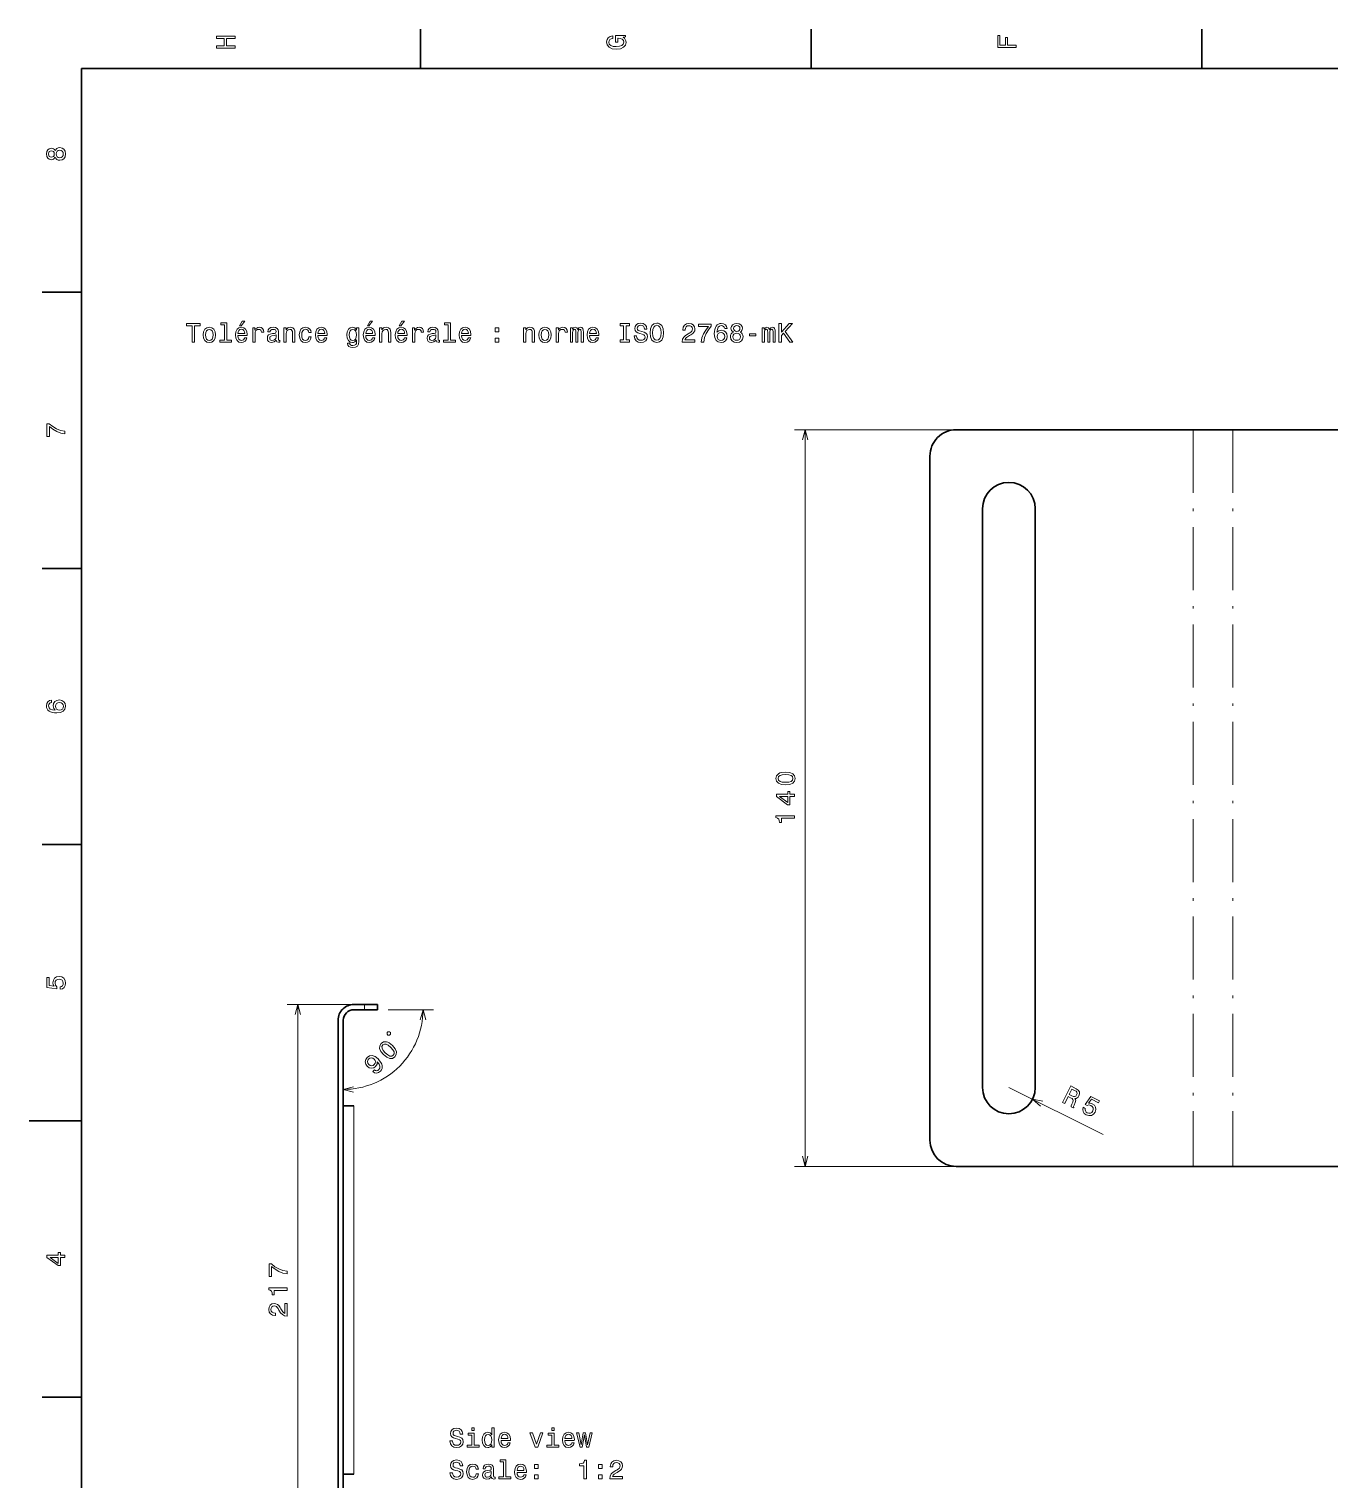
# Model space of a CAD drawing. Extents: x 0 to 594, y 0 to 420.
# Drawn here: x 0 to 247.2, y 141.8 to 417.5 of the extents above; entities that cross this region are included whole.
import ezdxf

# ---------------------------------------------------------------- set-up
doc = ezdxf.new("R2010")
doc.units = 0
doc.linetypes.add('DASHDOT', pattern=[18.5, 12, -3, 0.5, -3])

msp = doc.modelspace()

# ---------------------------------------------------------------- linework, layer by layer
at = {"color": 7, "lineweight": 35, "ltscale": 0.1875}
for p, q in [((74.400002, 410), (74.400002, 417.5)), ((148.600006, 410), (148.600006, 417.5)), ((222.800003, 410), (222.800003, 417.5)), ((10, 367.5), (2.5, 367.5)), ((10, 315), (2.5, 315)), ((10, 262.5), (2.5, 262.5)), ((10, 157.5), (2.5, 157.5))]:
    msp.add_line(p, q, dxfattribs=at)
at = {"color": 7, "lineweight": 35}
for p, q in [((584, 410), (10, 410)), ((10, 410), (10, 10)), ((176.161346, 341.348022), (221.161346, 341.348022)), ((444.702789, 341.348022), (228.702789, 341.348022)), ((171.161346, 206.348007), (171.161346, 336.348022)), ((181.161346, 216.348007), (181.161346, 326.348022)), ((191.161346, 216.348007), (191.161346, 326.348022)), ((58.709198, 229.122177), (58.709198, 126.622177)), ((59.709198, 126.622177), (59.709198, 229.122177)), ((176.161346, 201.348007), (221.161346, 201.348007)), ((444.702789, 201.348007), (228.702789, 201.348007))]:
    msp.add_line(p, q, dxfattribs=at)
at = {"color": 7, "lineweight": 13}
for p, q in [((226.702789, 341.348022), (145.435516, 341.348022)), ((147.435516, 201.348007), (147.435516, 341.348022)), ((51.057899, 123.622177), (51.057899, 232.122177)), ((186.161346, 216.348007), (204.061035, 207.426056)), ((61.709198, 212.872177), (61.709198, 142.872177)), ((226.702789, 201.348007), (145.435516, 201.348007))]:
    msp.add_line(p, q, dxfattribs=at)
at = {"color": 7, "lineweight": 35, "ltscale": 0.188536}
for p, q in [((221.161346, 341.348022), (228.702789, 341.348022)), ((221.161346, 201.348007), (228.702789, 201.348007))]:
    msp.add_line(p, q, dxfattribs=at)
at = {"color": 7, "linetype": 'DASHDOT', "lineweight": 13}
for p, q in [((221.161346, 341.348022), (221.161346, 201.348007)), ((228.702789, 341.348022), (228.702789, 201.348007))]:
    msp.add_line(p, q, dxfattribs=at)
at = {"color": 7, "lineweight": 13, "ltscale": 0.316282}
msp.add_line((61.709198, 232.122177), (49.057899, 232.122177), dxfattribs=at)
at = {"color": 7, "lineweight": 35, "ltscale": 0.05}
for p, q in [((63.709198, 232.122177), (61.709198, 232.122177)), ((61.709198, 231.122177), (63.709198, 231.122177)), ((59.709198, 212.872177), (61.709198, 212.872177)), ((59.709198, 142.872177), (61.709198, 142.872177))]:
    msp.add_line(p, q, dxfattribs=at)
at = {"color": 7, "lineweight": 13, "ltscale": 0.025}
msp.add_line((63.709198, 232.122177), (63.709198, 231.122177), dxfattribs=at)
at = {"color": 7, "lineweight": 35, "ltscale": 0.0625}
for p, q in [((66.209198, 232.122177), (63.709198, 232.122177)), ((66.209198, 231.122177), (63.709198, 231.122177))]:
    msp.add_line(p, q, dxfattribs=at)
at = {"color": 7, "lineweight": 35, "ltscale": 0.025}
msp.add_line((66.209198, 232.122177), (66.209198, 231.122177), dxfattribs=at)
at = {"color": 7, "lineweight": 13, "ltscale": 0.216142}
msp.add_line((68.209198, 231.122177), (76.854866, 231.122177), dxfattribs=at)
at = {"color": 7, "lineweight": 35, "ltscale": 0.25}
msp.add_line((10, 210), (0, 210), dxfattribs=at)
at = {"color": 7, "lineweight": 13}
for points in [[(39.133213, 413.829987), (39.133213, 414.299011), (37.48912, 414.299011), (37.48912, 415.701019), (39.133213, 415.701019), (39.133213, 416.164978), (35.633213, 416.164978), (35.633213, 415.701019), (37.060448, 415.701019), (37.060448, 414.299011), (35.633213, 414.299011), (35.633213, 413.829987)], [(112.864197, 415.922913), (113.333214, 416.008667), (113.333214, 416.260803), (111.442001, 416.260803), (111.442001, 414.984863), (111.870674, 414.984863), (111.870674, 415.771606), (111.90094, 415.771606), (112.364914, 415.71109), (112.707855, 415.549713), (112.924713, 415.302612), (112.995316, 414.994965), (112.904541, 414.652039), (112.632202, 414.384735), (112.183357, 414.213257), (111.568085, 414.15274), (110.957855, 414.208221), (110.509003, 414.3797), (110.236671, 414.652039), (110.140854, 415.020172), (110.191284, 415.272339), (110.332497, 415.479126), (110.569527, 415.630402), (110.887245, 415.716156), (110.887245, 416.215424), (110.403099, 416.08429), (110.039986, 415.837189), (109.818085, 415.489197), (109.737396, 415.050446), (109.863472, 414.475525), (110.231628, 414.041779), (110.8116, 413.764404), (111.583214, 413.668579), (112.359871, 413.764404), (112.939842, 414.041779), (113.307999, 414.450287), (113.429039, 414.964691), (113.388687, 415.252167), (113.287827, 415.509369), (113.111313, 415.731262)], [(187.533203, 413.966156), (187.533203, 414.43515), (185.924408, 414.43515), (185.924408, 415.907776), (185.505829, 415.907776), (185.505829, 414.43515), (184.456833, 414.43515), (184.456833, 416.245697), (184.033203, 416.245697), (184.033203, 413.966156)], [(4.947046, 393.124634), (5.088257, 392.867432), (5.284943, 392.690918), (5.532061, 392.579987), (5.829611, 392.544678), (6.278458, 392.625366), (6.626441, 392.857361), (6.848343, 393.235596), (6.934078, 393.75), (6.848343, 394.259369), (6.626441, 394.637604), (6.278459, 394.869598), (5.829611, 394.955353), (5.532061, 394.914978), (5.284943, 394.809082), (5.088257, 394.627533), (4.947046, 394.375366), (4.826009, 394.577087), (4.659582, 394.718292), (4.457853, 394.804047), (4.210735, 394.83429), (3.852666, 394.753601), (3.565202, 394.541779), (3.378602, 394.198853), (3.307997, 393.75), (3.378602, 393.296112), (3.565202, 392.953186), (3.852666, 392.736328), (4.210735, 392.660675), (4.457853, 392.685883), (4.659582, 392.771606)], [(4.251081, 393.139771), (4.029179, 393.180115), (3.857709, 393.301147), (3.751801, 393.492798), (3.711455, 393.75), (3.751801, 394.002167), (3.857709, 394.193817), (4.029179, 394.31485), (4.251081, 394.360229), (4.478026, 394.31485), (4.654539, 394.193817), (4.770533, 394.002167), (4.805836, 393.75), (4.76549, 393.492798), (4.654539, 393.301147), (4.478026, 393.180115)], [(5.819525, 393.028839), (5.552234, 393.074219), (5.350504, 393.220459), (5.21938, 393.447418), (5.173992, 393.75), (5.21938, 394.047546), (5.350504, 394.274506), (5.552234, 394.420746), (5.819525, 394.471191), (6.106988, 394.420746), (6.323847, 394.274506), (6.465058, 394.047546), (6.510447, 393.75), (6.465058, 393.447418), (6.323847, 393.220459), (6.106988, 393.074219)], [(30.99522, 358.015564), (31.459198, 358.015564), (31.459198, 361.091919), (32.518276, 361.091919), (32.518276, 361.515564), (29.931101, 361.515564), (29.931101, 361.091919), (30.99522, 361.091919)], [(37.137871, 361.263397), (37.137871, 358.388763), (36.225048, 358.388763), (36.225048, 358.015564), (38.489456, 358.015564), (38.489456, 358.388763), (37.581676, 358.388763), (37.581676, 361.636597), (36.441906, 361.636597), (36.441906, 361.263397)], [(39.987297, 361.091919), (40.284847, 361.091919), (40.985855, 361.94928), (40.491619, 361.94928)], [(64.275482, 361.091919), (64.573029, 361.091919), (65.274033, 361.94928), (64.7798, 361.94928)], [(70.347519, 361.091919), (70.645073, 361.091919), (71.346085, 361.94928), (70.851845, 361.94928)], [(79.642189, 361.263397), (79.642189, 358.388763), (78.72937, 358.388763), (78.72937, 358.015564), (80.993774, 358.015564), (80.993774, 358.388763), (80.085999, 358.388763), (80.085999, 361.636597), (78.946228, 361.636597), (78.946228, 361.263397)], [(112.96785, 358.439209), (112.322311, 358.439209), (112.322311, 358.015564), (114.077354, 358.015564), (114.077354, 358.439209), (113.431824, 358.439209), (113.431824, 361.091919), (114.077354, 361.091919), (114.077354, 361.515564), (112.322311, 361.515564), (112.322311, 361.091919), (112.96785, 361.091919)], [(115.439034, 359.170471), (114.980095, 359.170471), (115.080963, 358.635895), (115.333122, 358.242523), (115.721451, 358.005463), (116.245949, 357.919739), (116.765404, 358.000427), (117.153732, 358.222351), (117.400848, 358.570313), (117.491623, 359.029266), (117.415977, 359.44281), (117.204163, 359.710083), (116.861221, 359.886597), (116.40229, 360.017731), (116.008919, 360.113556), (115.751709, 360.224487), (115.605461, 360.385895), (115.560066, 360.638031), (115.605461, 360.86499), (115.73658, 361.036469), (115.938309, 361.152466), (116.215691, 361.19281), (116.498108, 361.142365), (116.720009, 361.006195), (116.866264, 360.779266), (116.936867, 360.471619), (117.395805, 360.471619), (117.395805, 360.481689), (117.315109, 360.95578), (117.078079, 361.308777), (116.70488, 361.530701), (116.200562, 361.606354), (115.746666, 361.530701), (115.393639, 361.318878), (115.166695, 360.991058), (115.086006, 360.567444), (115.151566, 360.189209), (115.343208, 359.931976), (115.645805, 359.760529), (116.059349, 359.629395), (116.46785, 359.513397), (116.77549, 359.402466), (116.96209, 359.241058), (117.027649, 358.978821), (116.967133, 358.711517), (116.810791, 358.509796), (116.573761, 358.383728), (116.266121, 358.343384), (115.92318, 358.398834), (115.660934, 358.560242), (115.494507, 358.822479)], [(117.975777, 359.765564), (118.066559, 358.978821), (118.328804, 358.398834), (118.737305, 358.040771), (119.271889, 357.919739), (119.80143, 358.040771), (120.214973, 358.398834), (120.472176, 358.978821), (120.567993, 359.765564), (120.472176, 360.547272), (120.361221, 360.86499), (120.214973, 361.127228), (119.80143, 361.485291), (119.549263, 361.57608), (119.271889, 361.611389), (118.732262, 361.485291), (118.323761, 361.132294), (118.066559, 360.552307)], [(124.113388, 358.015564), (126.519012, 358.015564), (126.519012, 358.44928), (124.617714, 358.44928), (124.723625, 358.68631), (124.905182, 358.882996), (125.464973, 359.241058), (125.762527, 359.392365), (126.095383, 359.609222), (126.332413, 359.861389), (126.468582, 360.158936), (126.519012, 360.496826), (126.433273, 360.920471), (126.196243, 361.253326), (125.83313, 361.465118), (125.364113, 361.540771), (124.879959, 361.455048), (124.51181, 361.218018), (124.274773, 360.839783), (124.194084, 360.340485), (124.194084, 360.269897), (124.653015, 360.269897), (124.653015, 360.310242), (124.698402, 360.653168), (124.834572, 360.905334), (125.05143, 361.066711), (125.338898, 361.122192), (125.631401, 361.071747), (125.848259, 360.945679), (125.989471, 360.748993), (126.039902, 360.501862), (126.004601, 360.269897), (125.908783, 360.073212), (125.747398, 359.901733), (125.525497, 359.750427), (125.227943, 359.58905), (124.733711, 359.276367), (124.385727, 358.943512), (124.178955, 358.54007), (124.113388, 358.030701)], [(127.678955, 358.015564), (128.188324, 358.015564), (128.354752, 358.847687), (128.647247, 359.624359), (129.060791, 360.34552), (129.600433, 361.021332), (129.600433, 361.439911), (127.199852, 361.439911), (127.199852, 360.980988), (129.116272, 360.980988), (128.561523, 360.30014), (128.142944, 359.58905), (127.850426, 358.832581)], [(132.626373, 360.572479), (132.530548, 360.980988), (132.30864, 361.283569), (131.965698, 361.47522), (131.521896, 361.540771), (131.22435, 361.505463), (130.967133, 361.409668), (130.740204, 361.253326), (130.548553, 361.031403), (130.397263, 360.754028), (130.286316, 360.416138), (130.215698, 360.017731), (130.195526, 359.568878), (130.276215, 358.852753), (130.523346, 358.333282), (130.921753, 358.020599), (131.466431, 357.914703), (131.955627, 358.005463), (132.328827, 358.242523), (132.570892, 358.615723), (132.656616, 359.089783), (132.570892, 359.568878), (132.338898, 359.937042), (131.980835, 360.169037), (131.537018, 360.249725), (131.057922, 360.148834), (130.69986, 359.861389), (130.775513, 360.416138), (130.93689, 360.814545), (131.184006, 361.051575), (131.526947, 361.132294), (131.779114, 361.091919), (131.970749, 360.986023), (132.096832, 360.809509), (132.162384, 360.572479)], [(133.82666, 359.901733), (133.569458, 359.760529), (133.392944, 359.563843), (133.281982, 359.316711), (133.246689, 359.019165), (133.327377, 358.570313), (133.559357, 358.222351), (133.937607, 358.000427), (134.452026, 357.914703), (134.96138, 358.000427), (135.33963, 358.222351), (135.571625, 358.570313), (135.657349, 359.019165), (135.617004, 359.316711), (135.511093, 359.563843), (135.329529, 359.760529), (135.077377, 359.901733), (135.279114, 360.022766), (135.420319, 360.189209), (135.506042, 360.39093), (135.536316, 360.638031), (135.455627, 360.996124), (135.243805, 361.283569), (134.900864, 361.470184), (134.452026, 361.540771), (133.998123, 361.470184), (133.655182, 361.283569), (133.438324, 360.996124), (133.362671, 360.638031), (133.387894, 360.39093), (133.473633, 360.189209)], [(142.465714, 358.015564), (142.929688, 358.015564), (142.929688, 359.26123), (143.343231, 359.705048), (144.518311, 358.015564), (145.08316, 358.015564), (143.671051, 360.042938), (145.042801, 361.515564), (144.427521, 361.515564), (142.929688, 359.896698), (142.929688, 361.515564), (142.465714, 361.515564)], [(33.088161, 359.367157), (33.168854, 358.751862), (33.400841, 358.297974), (33.768997, 358.015564), (34.263233, 357.919739), (34.752426, 358.015564), (35.120583, 358.292938), (35.35257, 358.746826), (35.438305, 359.367157), (35.35257, 359.982422), (35.120583, 360.441345), (34.752426, 360.718719), (34.263233, 360.819611), (33.768997, 360.718719), (33.400841, 360.43631), (33.168854, 359.982422)], [(33.542049, 359.372192), (33.58744, 359.82608), (33.728649, 360.1539), (33.955597, 360.355621), (34.263233, 360.426239), (34.565826, 360.355621), (34.79277, 360.158936), (34.933983, 359.82608), (34.984413, 359.372192), (34.933983, 358.913269), (34.79277, 358.580414), (34.565826, 358.378662), (34.263233, 358.31311), (33.955597, 358.378662), (33.728649, 358.580414), (33.58744, 358.913269)], [(39.679657, 359.241058), (41.454876, 359.241058), (41.459919, 359.447845), (41.379227, 360.027802), (41.157326, 360.461517), (40.804298, 360.723785), (40.335278, 360.819611), (39.876347, 360.718719), (39.523319, 360.43631), (39.296375, 359.977386), (39.215683, 359.372192), (39.291332, 358.751862), (39.518276, 358.297974), (39.866257, 358.015564), (40.320148, 357.919739), (40.71352, 357.985291), (41.036285, 358.156769), (41.273319, 358.429108), (41.409485, 358.792206), (40.970726, 358.792206), (40.879948, 358.590485), (40.748825, 358.439209), (40.375626, 358.318146), (40.088161, 358.373627), (39.8713, 358.55014), (39.730091, 358.837616), (39.679657, 359.225952)], [(39.679657, 359.614258), (39.735134, 359.96225), (39.8713, 360.219452), (40.078075, 360.375793), (40.35041, 360.431274), (40.617699, 360.375793), (40.824471, 360.219452), (40.950554, 359.96225), (40.995941, 359.614258)], [(42.493782, 358.015564), (42.937584, 358.015564), (42.937584, 359.563843), (42.982971, 359.937042), (43.119141, 360.204315), (43.341042, 360.365723), (43.638592, 360.421173), (43.860497, 360.385895), (44.02692, 360.285004), (44.127785, 360.113556), (44.16309, 359.881561), (44.611938, 359.881561), (44.551418, 360.29007), (44.384991, 360.582581), (44.107613, 360.759094), (43.72937, 360.819611), (43.472168, 360.779266), (43.250263, 360.678375), (43.053577, 360.506927), (42.89724, 360.274933), (42.89724, 360.723785), (42.493782, 360.723785)], [(46.972168, 358.368591), (46.972168, 358.353455), (46.997383, 358.181976), (47.073029, 358.060944), (47.390755, 357.965118), (47.637871, 358.005463), (47.637871, 358.348419), (47.531967, 358.333282), (47.390755, 358.398834), (47.36554, 358.600586), (47.36554, 360.002594), (47.305019, 360.360657), (47.12851, 360.612823), (46.820869, 360.76413), (46.387154, 360.819611), (45.963524, 360.759094), (45.650841, 360.587616), (45.454155, 360.320313), (45.388596, 359.967285), (45.388596, 359.937042), (45.78701, 359.937042), (45.822311, 360.148834), (45.933262, 360.30014), (46.114819, 360.39093), (46.372025, 360.426239), (46.619141, 360.401001), (46.795654, 360.325348), (46.901562, 360.194244), (46.936867, 360.012695), (46.916691, 359.800873), (46.835999, 359.694946), (46.63427, 359.644531), (46.256027, 359.604187), (45.822311, 359.513397), (45.514675, 359.35202), (45.333118, 359.099854), (45.277641, 358.726654), (45.328075, 358.393799), (45.484413, 358.146698), (45.736576, 357.990356), (46.084557, 357.934875), (46.553581, 358.040771)], [(46.921734, 358.963684), (46.861214, 358.701447), (46.699833, 358.499725), (46.457756, 358.368591), (46.16021, 358.323212), (45.968567, 358.348419), (45.832397, 358.429108), (45.746662, 358.570313), (45.721447, 358.766998), (45.741619, 358.943512), (45.822311, 359.069611), (46.145077, 359.210815), (46.553581, 359.271332), (46.921734, 359.392365)], [(48.399399, 358.015564), (48.843204, 358.015564), (48.843204, 359.578979), (48.888596, 359.937042), (49.034847, 360.19928), (49.261791, 360.360657), (49.564384, 360.421173), (49.806461, 360.370758), (49.957756, 360.234589), (50.033405, 360.007629), (50.058624, 359.705048), (50.058624, 358.015564), (50.502426, 358.015564), (50.502426, 359.795837), (50.482254, 360.1539), (50.391476, 360.451447), (50.093925, 360.723785), (49.629948, 360.819611), (49.372742, 360.784302), (49.155884, 360.688477), (48.969284, 360.5271), (48.823029, 360.310242), (48.823029, 360.723785), (48.399399, 360.723785)], [(53.16021, 359.82608), (53.598969, 359.82608), (53.50819, 360.229553), (53.291332, 360.547272), (52.953438, 360.743958), (52.514675, 360.819611), (52.030525, 360.718719), (51.662369, 360.43631), (51.430382, 359.977386), (51.349689, 359.362091), (51.425339, 358.751862), (51.652283, 358.297974), (52.010353, 358.015564), (52.499546, 357.919739), (52.933266, 357.995392), (53.27116, 358.207214), (53.503147, 358.54007), (53.604012, 358.983856), (53.180382, 358.983856), (53.104733, 358.701447), (52.963524, 358.489624), (52.761795, 358.35849), (52.514675, 358.318146), (52.207039, 358.383728), (51.985138, 358.585449), (51.848969, 358.913269), (51.803581, 359.377228), (51.848969, 359.831116), (51.990181, 360.158936), (52.217125, 360.360657), (52.514675, 360.431274), (52.776924, 360.385895), (52.97361, 360.269897), (53.104733, 360.078247)], [(54.859776, 359.241058), (56.634991, 359.241058), (56.640034, 359.447845), (56.559341, 360.027802), (56.33744, 360.461517), (55.984413, 360.723785), (55.515396, 360.819611), (55.056461, 360.718719), (54.703438, 360.43631), (54.47649, 359.977386), (54.395798, 359.372192), (54.471447, 358.751862), (54.698391, 358.297974), (55.046375, 358.015564), (55.500267, 357.919739), (55.893639, 357.985291), (56.216404, 358.156769), (56.453438, 358.429108), (56.5896, 358.792206), (56.150841, 358.792206), (56.060062, 358.590485), (55.92894, 358.439209), (55.55574, 358.318146), (55.268276, 358.373627), (55.051418, 358.55014), (54.91021, 358.837616), (54.859776, 359.225952)], [(54.859776, 359.614258), (54.915253, 359.96225), (55.051418, 360.219452), (55.25819, 360.375793), (55.530525, 360.431274), (55.797813, 360.375793), (56.004585, 360.219452), (56.130669, 359.96225), (56.176056, 359.614258)], [(62.651562, 358.136597), (62.651562, 360.723785), (62.227928, 360.723785), (62.227928, 360.285004), (61.879948, 360.683441), (61.668129, 360.784302), (61.431099, 360.819611), (61.002426, 360.718719), (60.669571, 360.43631), (60.452713, 359.982422), (60.377064, 359.372192), (60.452713, 358.756927), (60.669571, 358.30304), (61.002426, 358.015564), (61.431099, 357.919739), (61.673172, 357.955048), (61.874905, 358.045837), (62.227928, 358.429108), (62.227928, 358.045837), (62.187584, 357.743225), (62.076633, 357.526367), (61.864815, 357.400299), (61.547092, 357.354889), (61.269714, 357.385162), (61.073029, 357.460815), (60.957035, 357.591919), (60.921734, 357.768433), (60.493057, 357.768433), (60.493057, 357.74826), (60.55862, 357.425507), (60.760349, 357.183441), (61.083115, 357.0271), (61.521877, 356.971619), (62.046371, 357.047272), (62.394356, 357.259094), (62.591042, 357.627228)], [(60.835999, 359.372192), (60.881386, 359.821045), (61.017555, 360.1539), (61.22937, 360.350586), (61.511791, 360.421173), (61.809341, 360.350586), (62.031242, 360.1539), (62.167412, 359.821045), (62.217842, 359.372192), (62.167412, 358.913269), (62.031242, 358.585449), (61.809341, 358.383728), (61.511791, 358.318146), (61.22937, 358.383728), (61.017555, 358.585449), (60.881386, 358.918304)], [(63.967842, 359.241058), (65.743057, 359.241058), (65.7481, 359.447845), (65.667404, 360.027802), (65.445511, 360.461517), (65.092484, 360.723785), (64.623459, 360.819611), (64.164528, 360.718719), (63.811501, 360.43631), (63.584557, 359.977386), (63.503864, 359.372192), (63.579514, 358.751862), (63.806458, 358.297974), (64.154442, 358.015564), (64.60833, 357.919739), (65.001709, 357.985291), (65.324471, 358.156769), (65.561501, 358.429108), (65.69767, 358.792206), (65.258911, 358.792206), (65.168129, 358.590485), (65.037003, 358.439209), (64.663803, 358.318146), (64.376343, 358.373627), (64.159485, 358.55014), (64.018272, 358.837616), (63.967842, 359.225952)], [(63.967842, 359.614258), (64.023315, 359.96225), (64.159485, 360.219452), (64.366257, 360.375793), (64.638596, 360.431274), (64.905884, 360.375793), (65.112656, 360.219452), (65.238739, 359.96225), (65.284119, 359.614258)], [(66.61554, 358.015564), (67.059341, 358.015564), (67.059341, 359.578979), (67.104729, 359.937042), (67.250977, 360.19928), (67.477928, 360.360657), (67.780518, 360.421173), (68.022598, 360.370758), (68.173889, 360.234589), (68.249542, 360.007629), (68.274757, 359.705048), (68.274757, 358.015564), (68.718567, 358.015564), (68.718567, 359.795837), (68.698387, 360.1539), (68.607605, 360.451447), (68.310059, 360.723785), (67.846085, 360.819611), (67.588882, 360.784302), (67.372025, 360.688477), (67.185425, 360.5271), (67.039169, 360.310242), (67.039169, 360.723785), (66.61554, 360.723785)], [(70.039886, 359.241058), (71.815102, 359.241058), (71.820145, 359.447845), (71.739456, 360.027802), (71.517548, 360.461517), (71.16452, 360.723785), (70.695511, 360.819611), (70.236572, 360.718719), (69.883545, 360.43631), (69.656601, 359.977386), (69.575912, 359.372192), (69.651558, 358.751862), (69.878502, 358.297974), (70.226486, 358.015564), (70.680374, 357.919739), (71.073746, 357.985291), (71.396515, 358.156769), (71.633545, 358.429108), (71.769714, 358.792206), (71.330948, 358.792206), (71.240173, 358.590485), (71.109055, 358.439209), (70.735855, 358.318146), (70.448387, 358.373627), (70.231529, 358.55014), (70.090317, 358.837616), (70.039886, 359.225952)], [(70.039886, 359.614258), (70.09536, 359.96225), (70.231529, 360.219452), (70.438301, 360.375793), (70.710632, 360.431274), (70.977928, 360.375793), (71.1847, 360.219452), (71.310776, 359.96225), (71.356171, 359.614258)], [(72.854004, 358.015564), (73.297806, 358.015564), (73.297806, 359.563843), (73.343201, 359.937042), (73.47937, 360.204315), (73.701263, 360.365723), (73.998817, 360.421173), (74.220718, 360.385895), (74.387146, 360.285004), (74.488007, 360.113556), (74.523315, 359.881561), (74.97216, 359.881561), (74.911644, 360.29007), (74.745216, 360.582581), (74.467834, 360.759094), (74.0896, 360.819611), (73.832397, 360.779266), (73.610489, 360.678375), (73.413803, 360.506927), (73.257462, 360.274933), (73.257462, 360.723785), (72.854004, 360.723785)], [(77.33239, 358.368591), (77.33239, 358.353455), (77.357605, 358.181976), (77.433258, 358.060944), (77.750977, 357.965118), (77.998093, 358.005463), (77.998093, 358.348419), (77.892189, 358.333282), (77.750977, 358.398834), (77.725761, 358.600586), (77.725761, 360.002594), (77.665245, 360.360657), (77.488731, 360.612823), (77.181091, 360.76413), (76.747375, 360.819611), (76.323746, 360.759094), (76.011063, 360.587616), (75.814377, 360.320313), (75.748817, 359.967285), (75.748817, 359.937042), (76.147232, 359.937042), (76.182541, 360.148834), (76.293488, 360.30014), (76.475044, 360.39093), (76.732246, 360.426239), (76.97937, 360.401001), (77.155884, 360.325348), (77.261787, 360.194244), (77.297089, 360.012695), (77.276917, 359.800873), (77.196228, 359.694946), (76.994492, 359.644531), (76.616257, 359.604187), (76.182541, 359.513397), (75.874893, 359.35202), (75.693344, 359.099854), (75.637863, 358.726654), (75.688301, 358.393799), (75.844635, 358.146698), (76.096802, 357.990356), (76.444778, 357.934875), (76.913803, 358.040771)], [(77.28196, 358.963684), (77.221436, 358.701447), (77.060059, 358.499725), (76.817978, 358.368591), (76.520432, 358.323212), (76.328789, 358.348419), (76.192627, 358.429108), (76.106888, 358.570313), (76.081673, 358.766998), (76.101845, 358.943512), (76.182541, 359.069611), (76.505302, 359.210815), (76.913803, 359.271332), (77.28196, 359.392365)], [(82.183975, 359.241058), (83.95919, 359.241058), (83.964233, 359.447845), (83.883545, 360.027802), (83.661636, 360.461517), (83.308609, 360.723785), (82.8396, 360.819611), (82.380661, 360.718719), (82.027634, 360.43631), (81.80069, 359.977386), (81.720001, 359.372192), (81.795647, 358.751862), (82.022591, 358.297974), (82.370575, 358.015564), (82.824463, 357.919739), (83.217834, 357.985291), (83.540604, 358.156769), (83.777634, 358.429108), (83.913803, 358.792206), (83.475037, 358.792206), (83.384262, 358.590485), (83.253143, 358.439209), (82.879944, 358.318146), (82.592476, 358.373627), (82.375618, 358.55014), (82.234406, 358.837616), (82.183975, 359.225952)], [(82.183975, 359.614258), (82.239449, 359.96225), (82.375618, 360.219452), (82.58239, 360.375793), (82.854721, 360.431274), (83.122017, 360.375793), (83.328789, 360.219452), (83.454865, 359.96225), (83.500259, 359.614258)], [(88.56366, 359.972351), (89.259621, 359.972351), (89.259621, 360.723785), (88.56366, 360.723785)], [(88.56366, 358.015564), (89.259621, 358.015564), (89.259621, 358.766998), (88.56366, 358.766998)], [(93.939735, 358.015564), (94.383537, 358.015564), (94.383537, 359.578979), (94.428925, 359.937042), (94.57518, 360.19928), (94.802124, 360.360657), (95.104721, 360.421173), (95.346794, 360.370758), (95.498093, 360.234589), (95.573738, 360.007629), (95.598953, 359.705048), (95.598953, 358.015564), (96.042763, 358.015564), (96.042763, 359.795837), (96.022591, 360.1539), (95.931808, 360.451447), (95.634262, 360.723785), (95.17028, 360.819611), (94.913078, 360.784302), (94.69622, 360.688477), (94.509621, 360.5271), (94.363365, 360.310242), (94.363365, 360.723785), (93.939735, 360.723785)], [(96.844635, 359.367157), (96.925323, 358.751862), (97.15731, 358.297974), (97.525467, 358.015564), (98.019707, 357.919739), (98.508896, 358.015564), (98.877052, 358.292938), (99.109039, 358.746826), (99.194778, 359.367157), (99.109039, 359.982422), (98.877052, 360.441345), (98.508896, 360.718719), (98.019707, 360.819611), (97.525467, 360.718719), (97.15731, 360.43631), (96.925323, 359.982422)], [(97.298523, 359.372192), (97.34391, 359.82608), (97.485123, 360.1539), (97.712067, 360.355621), (98.019707, 360.426239), (98.322296, 360.355621), (98.549248, 360.158936), (98.690453, 359.82608), (98.740891, 359.372192), (98.690453, 358.913269), (98.549248, 358.580414), (98.322296, 358.378662), (98.019707, 358.31311), (97.712067, 358.378662), (97.485123, 358.580414), (97.34391, 358.913269)], [(100.178207, 358.015564), (100.622017, 358.015564), (100.622017, 359.563843), (100.667404, 359.937042), (100.803574, 360.204315), (101.025475, 360.365723), (101.323021, 360.421173), (101.544922, 360.385895), (101.711349, 360.285004), (101.812218, 360.113556), (101.847519, 359.881561), (102.296364, 359.881561), (102.235847, 360.29007), (102.06942, 360.582581), (101.792046, 360.759094), (101.413803, 360.819611), (101.156593, 360.779266), (100.934692, 360.678375), (100.738007, 360.506927), (100.581665, 360.274933), (100.581665, 360.723785), (100.178207, 360.723785)], [(102.8713, 358.015564), (103.2798, 358.015564), (103.2798, 359.82608), (103.305016, 360.098419), (103.380661, 360.295105), (103.496658, 360.411102), (103.647957, 360.456482), (103.76899, 360.416138), (103.849686, 360.315277), (103.89003, 360.143799), (103.905159, 359.91687), (103.905159, 358.015564), (104.288445, 358.015564), (104.288445, 359.82608), (104.31366, 360.093384), (104.389305, 360.29007), (104.510345, 360.411102), (104.661644, 360.456482), (104.782677, 360.416138), (104.863373, 360.315277), (104.913803, 359.91687), (104.913803, 358.015564), (105.322304, 358.015564), (105.322304, 359.886597), (105.297089, 360.274933), (105.2164, 360.572479), (105.055016, 360.754028), (104.792763, 360.819611), (104.48513, 360.718719), (104.2481, 360.426239), (104.061501, 360.713684), (103.748817, 360.819611), (103.461357, 360.718719), (103.264671, 360.43631), (103.264671, 360.723785), (102.8713, 360.723785)], [(106.47216, 359.241058), (108.247383, 359.241058), (108.252426, 359.447845), (108.17173, 360.027802), (107.949829, 360.461517), (107.596802, 360.723785), (107.127785, 360.819611), (106.668846, 360.718719), (106.315826, 360.43631), (106.088875, 359.977386), (106.008186, 359.372192), (106.083832, 358.751862), (106.310783, 358.297974), (106.65876, 358.015564), (107.112656, 357.919739), (107.506027, 357.985291), (107.828789, 358.156769), (108.065826, 358.429108), (108.201988, 358.792206), (107.763229, 358.792206), (107.672455, 358.590485), (107.541328, 358.439209), (107.168129, 358.318146), (106.880669, 358.373627), (106.663803, 358.55014), (106.522598, 358.837616), (106.47216, 359.225952)], [(106.47216, 359.614258), (106.527641, 359.96225), (106.663803, 360.219452), (106.870575, 360.375793), (107.142914, 360.431274), (107.410202, 360.375793), (107.616974, 360.219452), (107.743057, 359.96225), (107.788445, 359.614258)], [(118.45993, 359.765564), (118.515404, 360.375793), (118.681831, 360.824646), (118.939034, 361.096985), (119.271889, 361.19281), (119.599693, 361.096985), (119.856903, 360.819611), (120.023331, 360.370758), (120.083847, 359.765564), (120.023331, 359.155334), (119.856903, 358.706482), (119.599693, 358.434143), (119.271889, 358.343384), (118.939034, 358.434143), (118.681831, 358.706482), (118.515404, 359.150299)], [(132.167435, 359.084717), (132.111954, 358.766998), (131.970749, 358.524933), (131.743805, 358.363556), (131.46138, 358.31311), (131.163834, 358.363556), (130.93689, 358.519897), (130.790634, 358.761963), (130.745239, 359.079681), (130.795685, 359.392365), (130.93689, 359.629395), (131.168884, 359.780701), (131.481552, 359.836182), (131.753891, 359.780701), (131.970749, 359.63443), (132.111954, 359.3974)], [(133.730835, 359.029266), (133.776215, 359.296539), (133.922485, 359.49826), (134.149414, 359.629395), (134.452026, 359.674774), (134.749573, 359.629395), (134.976517, 359.49826), (135.122772, 359.296539), (135.173203, 359.029266), (135.122772, 358.741791), (134.976517, 358.524933), (134.749573, 358.383728), (134.452026, 358.338318), (134.149414, 358.383728), (133.922485, 358.524933), (133.776215, 358.741791)], [(133.841797, 360.597687), (133.882141, 360.819611), (134.003174, 360.991058), (134.194809, 361.096985), (134.452026, 361.137329), (134.704178, 361.096985), (134.895813, 360.991058), (135.016861, 360.819611), (135.062256, 360.597687), (135.016861, 360.370758), (134.895813, 360.194244), (134.704178, 360.078247), (134.452026, 360.042938), (134.194809, 360.083282), (134.003174, 360.194244), (133.882141, 360.370758)], [(136.877808, 359.170471), (138.098267, 359.170471), (138.098267, 359.568878), (136.877808, 359.568878)], [(139.303619, 358.015564), (139.712112, 358.015564), (139.712112, 359.82608), (139.737335, 360.098419), (139.812973, 360.295105), (139.92897, 360.411102), (140.080261, 360.456482), (140.201294, 360.416138), (140.281998, 360.315277), (140.322342, 360.143799), (140.337463, 359.91687), (140.337463, 358.015564), (140.720764, 358.015564), (140.720764, 359.82608), (140.745972, 360.093384), (140.821625, 360.29007), (140.942657, 360.411102), (141.093964, 360.456482), (141.214996, 360.416138), (141.295685, 360.315277), (141.346115, 359.91687), (141.346115, 358.015564), (141.754608, 358.015564), (141.754608, 359.886597), (141.729401, 360.274933), (141.648712, 360.572479), (141.487335, 360.754028), (141.225067, 360.819611), (140.91745, 360.718719), (140.68042, 360.426239), (140.493805, 360.713684), (140.181122, 360.819611), (139.893677, 360.718719), (139.696991, 360.43631), (139.696991, 360.723785), (139.303619, 360.723785)], [(6.833213, 340.549011), (6.833213, 341.05835), (6.001081, 341.224792), (5.224424, 341.517303), (4.503242, 341.930847), (3.82745, 342.470459), (3.408862, 342.470459), (3.408862, 340.069885), (3.867795, 340.069885), (3.867795, 341.986328), (4.548631, 341.431549), (5.259727, 341.01297), (6.016211, 340.720459)], [(4.276297, 289.960388), (3.867795, 289.864563), (3.565202, 289.64267), (3.373559, 289.299713), (3.307997, 288.855927), (3.3433, 288.55835), (3.439121, 288.301147), (3.595461, 288.074219), (3.817363, 287.882568), (4.094741, 287.731262), (4.432637, 287.620331), (4.831052, 287.549713), (5.279899, 287.529541), (5.996037, 287.610229), (6.51549, 287.857361), (6.82817, 288.255768), (6.934078, 288.800446), (6.8433, 289.289642), (6.606268, 289.662842), (6.233069, 289.904907), (5.759006, 289.990631), (5.279899, 289.904907), (4.911744, 289.672913), (4.679755, 289.31485), (4.599063, 288.871033), (4.699928, 288.391937), (4.987392, 288.033875), (4.432637, 288.109528), (4.034222, 288.270905), (3.79719, 288.518005), (3.716499, 288.860962), (3.756845, 289.113129), (3.862752, 289.304749), (4.039265, 289.430847), (4.276297, 289.496399)], [(5.764049, 289.501434), (6.081772, 289.445984), (6.323847, 289.304749), (6.485231, 289.07782), (6.535663, 288.79541), (6.48523, 288.497833), (6.328891, 288.270905), (6.086816, 288.124634), (5.769093, 288.079254), (5.456412, 288.1297), (5.21938, 288.270905), (5.068084, 288.502899), (5.012608, 288.815582), (5.068084, 289.087891), (5.214337, 289.304749), (5.451369, 289.445984)], [(143.725861, 273.868622), (144.517639, 273.944275), (145.082489, 274.181274), (145.42543, 274.55954), (145.536377, 275.084045), (145.42543, 275.603485), (145.082489, 275.98172), (144.517639, 276.213715), (143.725861, 276.294403), (142.939117, 276.213715), (142.626434, 276.117889), (142.369232, 275.98172), (142.026291, 275.603485), (141.910309, 275.084045), (142.026291, 274.55954), (142.374268, 274.181274), (142.939117, 273.944275)], [(143.725861, 274.352753), (143.115631, 274.393097), (142.67688, 274.519196), (142.419662, 274.746124), (142.328888, 275.084045), (142.419662, 275.41687), (142.67688, 275.643829), (143.115631, 275.769897), (143.725861, 275.810242), (144.341125, 275.769897), (144.779907, 275.643829), (145.037109, 275.41687), (145.122833, 275.084045), (145.037109, 274.746124), (144.779907, 274.519196), (144.341125, 274.393097)], [(145.435516, 271.625366), (145.435516, 272.079285), (144.568085, 272.079285), (144.568085, 272.578552), (144.164612, 272.578552), (144.164612, 272.079285), (142.011169, 272.079285), (142.011169, 271.620331), (144.124268, 270.087189), (144.568085, 270.087189), (144.568085, 271.625366)], [(144.164612, 270.510834), (142.596176, 271.625366), (144.164612, 271.625366)], [(145.435516, 267.52121), (145.435516, 267.980133), (141.910309, 267.980133), (141.910309, 267.637207), (142.217926, 267.546417), (142.424713, 267.364868), (142.545746, 267.087494), (142.58609, 266.704193), (142.944153, 266.704193), (142.944153, 267.52121)], [(5.920389, 234.999283), (6.333934, 235.110229), (6.656701, 235.357361), (6.858429, 235.720474), (6.934078, 236.184448), (6.8433, 236.693817), (6.596182, 237.092224), (6.20281, 237.344391), (5.698487, 237.440201), (5.229467, 237.354477), (4.861311, 237.112396), (4.624279, 236.734161), (4.538545, 236.244965), (4.599063, 235.866714), (4.76549, 235.574219), (3.822406, 235.715424), (3.822406, 237.248566), (3.408862, 237.248566), (3.408862, 235.377533), (5.26477, 235.100143), (5.26477, 235.503601), (5.027738, 235.796112), (4.942003, 236.169312), (4.997478, 236.492081), (5.158862, 236.739197), (5.40598, 236.895538), (5.723703, 236.951019), (6.041427, 236.895538), (6.288545, 236.734161), (6.444885, 236.487045), (6.50036, 236.169312), (6.465058, 235.902023), (6.349063, 235.695251), (6.167507, 235.543961), (5.920389, 235.468307)], [(68.511513, 226.283463), (68.676506, 226.448456), (68.676506, 226.778442), (68.511513, 226.94342), (68.181534, 226.94342), (68.016541, 226.778442), (68.016541, 226.448456), (68.181534, 226.283463)], [(67.349686, 222.589691), (67.963051, 222.083313), (68.530067, 221.851517), (69.040016, 221.876465), (69.489349, 222.1689), (69.778198, 222.614655), (69.803162, 223.124603), (69.567802, 223.688049), (69.06498, 224.304993), (68.451607, 224.804245), (68.162758, 224.957581), (67.884598, 225.043167), (67.374649, 225.018204), (66.925316, 224.732925), (66.636467, 224.280029), (66.615067, 223.76651), (66.846863, 223.199493)], [(67.692032, 222.932037), (67.289063, 223.392059), (67.067963, 223.791473), (67.04657, 224.13382), (67.221306, 224.436935), (67.520859, 224.608109), (67.863205, 224.586716), (68.262604, 224.365616), (68.722633, 223.962646), (69.129173, 223.499054), (69.350266, 223.09964), (69.371666, 222.757294), (69.196922, 222.461319), (68.897369, 222.283005), (68.555031, 222.304398), (68.155624, 222.525497)], [(65.307022, 219.355957), (65.642235, 219.127716), (66.013107, 219.063538), (66.391113, 219.170517), (66.761993, 219.441544), (66.947426, 219.676895), (67.072243, 219.930099), (67.122169, 220.201126), (67.100769, 220.493546), (67.01162, 220.796661), (66.84758, 221.117615), (66.615776, 221.442123), (66.31266, 221.780899), (65.749214, 222.223099), (65.207169, 222.415665), (64.707916, 222.358612), (64.247887, 222.055496), (63.962601, 221.64183), (63.869881, 221.206757), (63.962601, 220.771698), (64.23719, 220.382996), (64.636597, 220.097702), (65.064529, 220.00499), (65.478195, 220.090576), (65.849068, 220.354462), (66.116524, 220.757431), (66.162888, 221.217453), (66.501663, 220.764557), (66.669273, 220.368729), (66.66214, 220.026382), (66.4767, 219.733963), (66.266304, 219.573486), (66.052338, 219.516434), (65.838371, 219.552094), (65.635101, 219.684036)], [(64.579536, 220.732468), (64.394096, 220.989227), (64.319214, 221.263824), (64.36557, 221.531281), (64.52961, 221.773773), (64.779236, 221.944946), (65.050262, 221.994873), (65.321281, 221.923553), (65.581612, 221.741669), (65.767044, 221.477783), (65.834801, 221.210327), (65.774178, 220.942871), (65.592308, 220.689667), (65.360512, 220.529205), (65.103752, 220.479279), (64.839859, 220.543457)], [(196.355453, 213.501511), (196.775208, 213.292282), (197.434402, 214.614777), (197.86319, 214.401047), (198.172394, 214.230026), (198.339493, 214.067841), (198.373581, 213.864899), (198.28598, 213.576096), (198.106064, 213.158615), (198.000412, 212.878815), (197.97583, 212.693848), (198.449768, 212.457626), (198.492508, 212.543381), (198.451691, 212.721497), (198.532562, 212.974213), (198.752945, 213.495483), (198.862946, 213.908356), (198.817627, 214.077454), (198.697891, 214.244202), (198.934677, 214.267059), (199.139801, 214.362045), (199.320038, 214.520142), (199.466354, 214.745865), (199.592148, 215.156509), (199.553329, 215.530853), (199.340927, 215.850861), (198.963943, 216.112015), (197.916794, 216.633957)], [(198.655365, 215.78685), (198.917191, 215.622528), (199.068542, 215.440033), (199.111664, 215.221313), (199.028549, 214.95282), (198.852921, 214.713531), (198.652313, 214.616287), (198.40419, 214.638535), (198.108582, 214.757706), (197.625626, 214.998428), (198.145325, 216.041077)], [(200.261993, 212.574265), (200.176819, 212.154648), (200.253998, 211.755539), (200.488983, 211.41301), (200.870483, 211.138321), (201.366852, 210.99234), (201.833679, 211.035782), (202.234833, 211.27536), (202.545563, 211.683975), (202.67807, 212.141983), (202.625641, 212.579468), (202.392868, 212.960342), (201.993286, 213.255295), (201.627777, 213.369858), (201.291748, 213.35141), (201.838837, 214.132446), (203.210968, 213.448517), (203.395447, 213.818634), (201.720901, 214.653305), (200.644745, 213.116028), (201.005829, 212.93605), (201.373352, 213.0177), (201.745605, 212.927948), (202.009735, 212.734314), (202.158905, 212.479645), (202.188583, 212.188736), (202.096497, 211.879623), (201.905121, 211.620026), (201.650436, 211.47084), (201.359528, 211.441162), (201.05043, 211.533249), (200.82695, 211.684082), (200.693634, 211.880127), (200.639221, 212.110123), (200.681763, 212.365036)], [(6.833213, 184.02739), (6.833213, 184.481277), (5.965778, 184.481277), (5.965778, 184.98056), (5.56232, 184.98056), (5.56232, 184.481277), (3.408862, 184.481277), (3.408862, 184.022339), (5.521974, 182.489197), (5.965778, 182.489197), (5.965778, 184.02739)], [(5.56232, 182.912827), (3.993876, 184.02739), (5.56232, 184.02739)], [(49.057899, 180.907196), (49.057899, 181.41655), (48.225769, 181.582977), (47.449112, 181.875488), (46.727928, 182.289032), (46.052139, 182.828659), (45.633545, 182.828659), (45.633545, 180.428085), (46.092484, 180.428085), (46.092484, 182.344513), (46.773315, 181.789749), (47.484413, 181.37117), (48.240898, 181.078659)], [(49.057899, 177.781403), (49.057899, 178.240326), (45.532684, 178.240326), (45.532684, 177.8974), (45.840317, 177.80661), (46.047096, 177.625061), (46.168129, 177.347687), (46.208473, 176.964386), (46.566544, 176.964386), (46.566544, 177.781403)], [(49.057899, 172.905609), (49.057899, 175.311218), (48.624184, 175.311218), (48.624184, 173.409927), (48.387154, 173.515839), (48.190468, 173.697388), (47.832397, 174.257187), (47.681099, 174.554749), (47.464241, 174.887589), (47.212082, 175.124634), (46.914528, 175.260788), (46.57663, 175.311218), (46.153, 175.225494), (45.820145, 174.988464), (45.60833, 174.625351), (45.532684, 174.156326), (45.618416, 173.67218), (45.855453, 173.304016), (46.233688, 173.066986), (46.732971, 172.986298), (46.803574, 172.986298), (46.803574, 173.445236), (46.763229, 173.445236), (46.420288, 173.490616), (46.168129, 173.626785), (46.006744, 173.843643), (45.951271, 174.131104), (46.001701, 174.423615), (46.127785, 174.640472), (46.324471, 174.781677), (46.571587, 174.832123), (46.803574, 174.796814), (47.000259, 174.700989), (47.17173, 174.539612), (47.323029, 174.317703), (47.484413, 174.020157), (47.797096, 173.525925), (48.129944, 173.177948), (48.533401, 172.971161), (49.04277, 172.905609)], [(80.430382, 149.170441), (79.971443, 149.170441), (80.072311, 148.635864), (80.324471, 148.242493), (80.712799, 148.005463), (81.237297, 147.919724), (81.756752, 148.000412), (82.145081, 148.222321), (82.392197, 148.570297), (82.482971, 149.029236), (82.407326, 149.44278), (82.195511, 149.710068), (81.85257, 149.886581), (81.393639, 150.017715), (81.000267, 150.113525), (80.743057, 150.224487), (80.596809, 150.385864), (80.551414, 150.638031), (80.596809, 150.864975), (80.727928, 151.036438), (80.929657, 151.152435), (81.207039, 151.19278), (81.489456, 151.142349), (81.711357, 151.00618), (81.857613, 150.779236), (81.928215, 150.471603), (82.387154, 150.471603), (82.387154, 150.481689), (82.306458, 150.95575), (82.069427, 151.308777), (81.696228, 151.530685), (81.19191, 151.606323), (80.738014, 151.530685), (80.384987, 151.318863), (80.158043, 150.991058), (80.077354, 150.567429), (80.142914, 150.189178), (80.334557, 149.931976), (80.637154, 149.760498), (81.050697, 149.629379), (81.459198, 149.513382), (81.766838, 149.402435), (81.953438, 149.241058), (82.018997, 148.978806), (81.958481, 148.711517), (81.802139, 148.509781), (81.565109, 148.383698), (81.257469, 148.343353), (80.914528, 148.398834), (80.652283, 148.560211), (80.485855, 148.822464)], [(84.575912, 148.388748), (84.575912, 150.63298), (83.436142, 150.63298), (83.436142, 150.254745), (84.132111, 150.254745), (84.132111, 148.388748), (83.224327, 148.388748), (83.224327, 148.015549), (85.493782, 148.015549), (85.493782, 148.388748)], [(84.591042, 151.636581), (84.122025, 151.636581), (84.122025, 151.132263), (84.591042, 151.132263)], [(87.919571, 148.434143), (87.919571, 148.015549), (88.363373, 148.015549), (88.363373, 151.636581), (87.924614, 151.636581), (87.924614, 150.310211), (87.586723, 150.693497), (87.379944, 150.784286), (87.142914, 150.81958), (86.714241, 150.718719), (86.381386, 150.436295), (86.164528, 149.982407), (86.088882, 149.372177), (86.164528, 148.761948), (86.381386, 148.303009), (86.714241, 148.015549), (87.142914, 147.919724), (87.379944, 147.955032), (87.591766, 148.045807)], [(87.218567, 150.421173), (87.51107, 150.350555), (87.732971, 150.15387), (87.864098, 149.826065), (87.914528, 149.372177), (87.864098, 148.913239), (87.732971, 148.585434), (87.51107, 148.383698), (87.218567, 148.318146), (86.941185, 148.383698), (86.72937, 148.585434), (86.588158, 148.918289), (86.54277, 149.372177), (86.588158, 149.82103), (86.72937, 150.148834), (86.941185, 150.350555)], [(89.679657, 149.241058), (91.45488, 149.241058), (91.459915, 149.44783), (91.379227, 150.027802), (91.157326, 150.461517), (90.804298, 150.723755), (90.335281, 150.81958), (89.876343, 150.718719), (89.523315, 150.436295), (89.296371, 149.977371), (89.215683, 149.372177), (89.291328, 148.751862), (89.51828, 148.297974), (89.866257, 148.015549), (90.320152, 147.919724), (90.713524, 147.985291), (91.036285, 148.156754), (91.273315, 148.429092), (91.409485, 148.792206), (90.970726, 148.792206), (90.879944, 148.590469), (90.748825, 148.439178), (90.375626, 148.318146), (90.088158, 148.373611), (89.8713, 148.550125), (89.730095, 148.837601), (89.679657, 149.225922)], [(89.679657, 149.614258), (89.735138, 149.962234), (89.8713, 150.219437), (90.078072, 150.375778), (90.35041, 150.431259), (90.617699, 150.375778), (90.824471, 150.219437), (90.950554, 149.962234), (90.995941, 149.614258)], [(96.175339, 148.015549), (96.644356, 148.015549), (97.632828, 150.723755), (97.173897, 150.723755), (96.412369, 148.540039), (95.635712, 150.723755), (95.171738, 150.723755)], [(99.756027, 148.388748), (99.756027, 150.63298), (98.616257, 150.63298), (98.616257, 150.254745), (99.312225, 150.254745), (99.312225, 148.388748), (98.404442, 148.388748), (98.404442, 148.015549), (100.673897, 148.015549), (100.673897, 148.388748)], [(99.771156, 151.636581), (99.302139, 151.636581), (99.302139, 151.132263), (99.771156, 151.132263)], [(101.823753, 149.241058), (103.598969, 149.241058), (103.604012, 149.44783), (103.523323, 150.027802), (103.301422, 150.461517), (102.948395, 150.723755), (102.47937, 150.81958), (102.020439, 150.718719), (101.667412, 150.436295), (101.440468, 149.977371), (101.359772, 149.372177), (101.435425, 148.751862), (101.662369, 148.297974), (102.010353, 148.015549), (102.464241, 147.919724), (102.857613, 147.985291), (103.180382, 148.156754), (103.417412, 148.429092), (103.553581, 148.792206), (103.114822, 148.792206), (103.02404, 148.590469), (102.892914, 148.439178), (102.519714, 148.318146), (102.232254, 148.373611), (102.015396, 148.550125), (101.874184, 148.837601), (101.823753, 149.225922)], [(101.823753, 149.614258), (101.879227, 149.962234), (102.015396, 150.219437), (102.222168, 150.375778), (102.494507, 150.431259), (102.761795, 150.375778), (102.968567, 150.219437), (103.09465, 149.962234), (103.140038, 149.614258)], [(105.111938, 148.015549), (105.515396, 150.315262), (105.918854, 148.015549), (106.342484, 148.015549), (107.008194, 150.723755), (106.579514, 150.723755), (106.130669, 148.424057), (105.732254, 150.723755), (105.293495, 150.723755), (104.895081, 148.424057), (104.446228, 150.723755), (104.022598, 150.723755), (104.688309, 148.015549)], [(80.430382, 143.123611), (79.971443, 143.123611), (80.072311, 142.589035), (80.324471, 142.195663), (80.712799, 141.958633), (81.237297, 141.872894), (81.756752, 141.953583), (82.145081, 142.175491), (82.392197, 142.523468), (82.482971, 142.982407), (82.407326, 143.39595), (82.195511, 143.663239), (81.85257, 143.839752), (81.393639, 143.970886), (81.000267, 144.066696), (80.743057, 144.177658), (80.596809, 144.339035), (80.551414, 144.591202), (80.596809, 144.818146), (80.727928, 144.989609), (80.929657, 145.105606), (81.207039, 145.14595), (81.489456, 145.09552), (81.711357, 144.959351), (81.857613, 144.732407), (81.928215, 144.424774), (82.387154, 144.424774), (82.387154, 144.43486), (82.306458, 144.90892), (82.069427, 145.261948), (81.696228, 145.483856), (81.19191, 145.559494), (80.738014, 145.483856), (80.384987, 145.272034), (80.158043, 144.944229), (80.077354, 144.520599), (80.142914, 144.142349), (80.334557, 143.885147), (80.637154, 143.713669), (81.050697, 143.58255), (81.459198, 143.466553), (81.766838, 143.355606), (81.953438, 143.194229), (82.018997, 142.931976), (81.958481, 142.664688), (81.802139, 142.462952), (81.565109, 142.336868), (81.257469, 142.296524), (80.914528, 142.352005), (80.652283, 142.513382), (80.485855, 142.775635)], [(84.944069, 143.779236), (85.382828, 143.779236), (85.292053, 144.182693), (85.075195, 144.500427), (84.737297, 144.697113), (84.298538, 144.772751), (83.814384, 144.67189), (83.446228, 144.389465), (83.214241, 143.930542), (83.133553, 143.315262), (83.209198, 142.705032), (83.436142, 142.251144), (83.794212, 141.968719), (84.283409, 141.872894), (84.717125, 141.948547), (85.055023, 142.160355), (85.28701, 142.49321), (85.387871, 142.937012), (84.964241, 142.937012), (84.888596, 142.654602), (84.747383, 142.44278), (84.545654, 142.311661), (84.298538, 142.271317), (83.990898, 142.336868), (83.768997, 142.538605), (83.632828, 142.866409), (83.58744, 143.330383), (83.632828, 143.784286), (83.77404, 144.112091), (84.000984, 144.313828), (84.298538, 144.38443), (84.560783, 144.339035), (84.757469, 144.223038), (84.888596, 144.031403)], [(87.864098, 142.321747), (87.864098, 142.30661), (87.889313, 142.135147), (87.964966, 142.014114), (88.282684, 141.918289), (88.5298, 141.958633), (88.5298, 142.301575), (88.423897, 142.286438), (88.282684, 142.352005), (88.257469, 142.553741), (88.257469, 143.95575), (88.196953, 144.313828), (88.020439, 144.565979), (87.712799, 144.717285), (87.279083, 144.772751), (86.855453, 144.712234), (86.54277, 144.540771), (86.346085, 144.273468), (86.280525, 143.920456), (86.280525, 143.890182), (86.67894, 143.890182), (86.714241, 144.102005), (86.825195, 144.253296), (87.006752, 144.344086), (87.263954, 144.379379), (87.51107, 144.354172), (87.687584, 144.278519), (87.793495, 144.1474), (87.828796, 143.965836), (87.808624, 143.754028), (87.727928, 143.648117), (87.526199, 143.597687), (87.147957, 143.557343), (86.714241, 143.466553), (86.406601, 143.305176), (86.225052, 143.053009), (86.169571, 142.67981), (86.220001, 142.346954), (86.376343, 142.099838), (86.62851, 141.943497), (86.976486, 141.888031), (87.445511, 141.993942)], [(90.173897, 145.216553), (90.173897, 142.341919), (89.26107, 142.341919), (89.26107, 141.968719), (91.525482, 141.968719), (91.525482, 142.341919), (90.617699, 142.341919), (90.617699, 145.589752), (89.477928, 145.589752), (89.477928, 145.216553)], [(92.715683, 143.194229), (94.490898, 143.194229), (94.495941, 143.401001), (94.415253, 143.980972), (94.193344, 144.414688), (93.840324, 144.676926), (93.3713, 144.772751), (92.912369, 144.67189), (92.559341, 144.389465), (92.332397, 143.930542), (92.251709, 143.325348), (92.327354, 142.705032), (92.554298, 142.251144), (92.902283, 141.968719), (93.356171, 141.872894), (93.749542, 141.938461), (94.072311, 142.109924), (94.309341, 142.382263), (94.445511, 142.745377), (94.006752, 142.745377), (93.91597, 142.54364), (93.784843, 142.392349), (93.411652, 142.271317), (93.124184, 142.326782), (92.907326, 142.503296), (92.766113, 142.790771), (92.715683, 143.179092)], [(92.715683, 143.567429), (92.771156, 143.915405), (92.907326, 144.172607), (93.114098, 144.328949), (93.386429, 144.38443), (93.653725, 144.328949), (93.860497, 144.172607), (93.986572, 143.915405), (94.031967, 143.567429)], [(96.059341, 143.925491), (96.75531, 143.925491), (96.75531, 144.676926), (96.059341, 144.676926)], [(105.424614, 141.968719), (105.883553, 141.968719), (105.883553, 145.493942), (105.540611, 145.493942), (105.449829, 145.186295), (105.26828, 144.979523), (104.990898, 144.85849), (104.607613, 144.818146), (104.607613, 144.460068), (105.424614, 144.460068)], [(108.20343, 143.925491), (108.899399, 143.925491), (108.899399, 144.676926), (108.20343, 144.676926)], [(110.356888, 141.968719), (112.762512, 141.968719), (112.762512, 142.402435), (110.861214, 142.402435), (110.967117, 142.639465), (111.148682, 142.836151), (111.708481, 143.194229), (112.006027, 143.34552), (112.338882, 143.562378), (112.575912, 143.814545), (112.712082, 144.112091), (112.762512, 144.449982), (112.676773, 144.873611), (112.439743, 145.206467), (112.07663, 145.418289), (111.607613, 145.493942), (111.123459, 145.408203), (110.75531, 145.171173), (110.518272, 144.792923), (110.437584, 144.29364), (110.437584, 144.223038), (110.896515, 144.223038), (110.896515, 144.263382), (110.94191, 144.606323), (111.078072, 144.85849), (111.29493, 145.019867), (111.582397, 145.075348), (111.874908, 145.024918), (112.091766, 144.898834), (112.232971, 144.702148), (112.283401, 144.455032), (112.2481, 144.223038), (112.152283, 144.026352), (111.990898, 143.854889), (111.768997, 143.703583), (111.471443, 143.542206), (110.977211, 143.229523), (110.629227, 142.896667), (110.422455, 142.49321), (110.356888, 141.983856)], [(87.813667, 142.91684), (87.753143, 142.654602), (87.591766, 142.452866), (87.349686, 142.321747), (87.052139, 142.276352), (86.860497, 142.301575), (86.724327, 142.382263), (86.638596, 142.523468), (86.613373, 142.720154), (86.633553, 142.896667), (86.714241, 143.022751), (87.03701, 143.163971), (87.445511, 143.224487), (87.813667, 143.34552)], [(96.059341, 141.968719), (96.75531, 141.968719), (96.75531, 142.720154), (96.059341, 142.720154)], [(108.20343, 141.968719), (108.899399, 141.968719), (108.899399, 142.720154), (108.20343, 142.720154)]]:
    msp.add_lwpolyline(points, close=True, dxfattribs=at)
for points in [[(147.953156, 339.416138), (147.435516, 341.348022), (146.917877, 339.416138)], [(51.575539, 230.190323), (51.057899, 232.122177), (50.54026, 230.190323)], [(75.372505, 229.190323), (74.854866, 231.122177), (74.337227, 229.190323)], [(61.641052, 216.494141), (59.709198, 215.976501), (61.641052, 215.458862)], [(192.596161, 213.718994), (190.636261, 214.117523), (192.134338, 212.79245)], [(146.917877, 203.279861), (147.435516, 201.348007), (147.953156, 203.279861)]]:
    msp.add_lwpolyline(points, dxfattribs=at)
at = {"color": 7, "lineweight": 35}
for centre, radius, start, end in [((176.161346, 336.348022), 5, 90.000003, 180.000005), ((186.161346, 326.348022), 5, 0.000005, 180.000005), ((61.709198, 229.122177), 3, 90.000003, 180.000005), ((61.709198, 229.122177), 2, 90.000003, 180.000005), ((186.161346, 216.348007), 5, 180.000009, 359.999995), ((176.161346, 206.348007), 5, 180.000005, 269.999997)]:
    msp.add_arc(centre, radius, start, end, dxfattribs=at)
at = {"color": 7, "lineweight": 13}
msp.add_arc((59.709198, 231.122177), 15.145669, 269.999997, 0.00001, dxfattribs=at)

doc.saveas('drawing.dxf')
